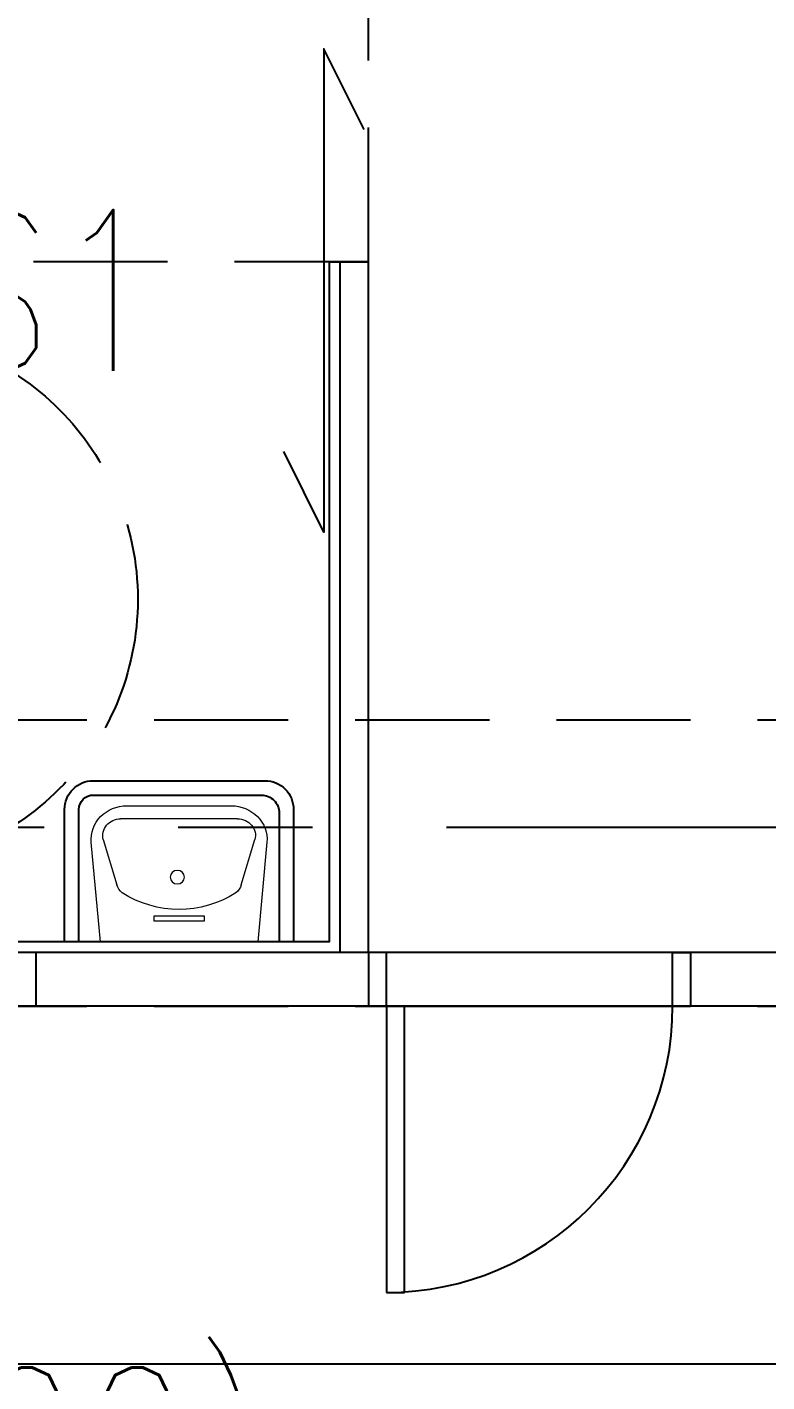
# Model space of a CAD drawing. Header units: millimetres. Extents: x -3377 to 119122, y -22007 to 15479.
# Drawn here: x 29954.8 to 30161.7, y 839.2 to 1217.8 of the extents above; entities that cross this region are included whole.
import ezdxf
from ezdxf.enums import TextEntityAlignment as Align

# ---------------------------------------------------------------- set-up
doc = ezdxf.new("R2010")
doc.units = ezdxf.units.MM
doc.header["$LTSCALE"] = 150
doc.header["$MEASUREMENT"] = 0
doc.linetypes.add('CENTER', pattern=[2, 1.25, -0.25, 0.25, -0.25])
doc.linetypes.add('HIDDEN', pattern=[0.375, 0.25, -0.125])
doc.layers.get('0').update_dxf_attribs({"plot": 0})
doc.layers.add('+暫時', color=7, linetype='Continuous', lineweight=15)
for name, color, linetype in [('DIM1', 7, 'Continuous'), ('E-TXT', 7, 'Continuous'), ('FIN', 5, 'Continuous'), ('OPEN', 4, 'Continuous'), ('PLANT', 3, 'Continuous'), ('S-CONCB', 4, 'HIDDEN'), ('S-GRID', 1, 'CENTER'), ('S-RCBMG', 2, 'HIDDEN'), ('S-SLAB', 5, 'Continuous'), ('S-SLABT', 2, 'Continuous'), ('S-TEXTC', 3, 'Continuous'), ('TOIL', 6, 'Continuous'), ('WALL', 2, 'Continuous'), ('WALL2', 3, 'Continuous')]:
    doc.layers.add(name, color=color, linetype=linetype)
doc.layers.add('S-ARCH', color=252, linetype='Continuous', plot=False)
doc.styles.add('3E', font='simplex.shx', dxfattribs={"width": 0.8, "height": 45, "bigfont": 'dayus.shx'})
doc.styles.add('CS4', font='romans.shx', dxfattribs={"width": 0.7, "height": 45, "bigfont": 'lsp.shx'})

# ---------------------------------------------------------------- blocks, each defined once
blk = doc.blocks.new('LINE')
at = {"layer": 'S-GRID'}
blk.add_lwpolyline([(-11059.11, -2885.91), (-4810.87, -2885.91)], dxfattribs=at)
blk = doc.blocks.new('CONC')
blk.add_lwpolyline([(-6565.87, -2855.91), (-5610.87, -2855.91), (-5610.87, -2935.91), (-6565.87, -2935.91)], close=True)
blk = doc.blocks.new('50-40')
at = {"layer": '+暫時'}
for points in [[(-22, 0), (22, 0), (24.58, 29.27, 0.435772), (14.61, 40), (-14.61, 40, 0.435772), (-24.58, 29.27)], [(-16.35, 36.18), (16.35, 36.18, -0.484095), (21.22, 30.03), (17.37, 16.79, -0.161688), (15.88, 14.38, -0.306152), (-15.88, 14.38, -0.161688), (-17.37, 16.79), (-21.22, 30.03, -0.484095)]]:
    blk.add_lwpolyline(points, format="xyb", close=True, dxfattribs=at)
blk.add_lwpolyline([(7, 7.6), (-7, 7.6), (-7, 6.06), (7, 6.06)], close=True, dxfattribs=at)
blk.add_circle((0.5, 19), 2, dxfattribs=at)
blk = doc.blocks.new('A$C46EB5EE3')
at = {"layer": 'DIM1', "color": 252, "linetype": 'HIDDEN'}
blk.add_circle((140.45, -531.28), 75, dxfattribs=at)
at = {"layer": 'E-TXT', "color": 252, "linetype": 'HIDDEN'}
for q in [(280, 290), (280, 290), (160, -437)]:
    blk.add_line((280, -437), q, dxfattribs=at)
at = {"layer": 'FIN', "color": 252}
blk.add_line((269, -437), (272, -437), dxfattribs=at)
blk.add_lwpolyline([(269, -437), (269, -627), (-2, -627), (-2, -448), (165.5, -448)], dxfattribs=at)
at = {"layer": 'OPEN', "color": 252, "linetype": 'Continuous'}
for p, q in [((187, -630), (182, -630)), ((285, -630), (280, -630)), ((285, -645), (285, -630)), ((365, -630), (285, -630)), ((365, -645), (365, -630)), ((365, -630), (370, -630)), ((182, -645), (187, -645)), ((280, -645), (285, -645)), ((285, -645), (365, -645)), ((285, -645), (285, -725)), ((290, -645), (285, -645)), ((290, -725), (290, -645)), ((370, -645), (365, -645)), ((285, -725), (290, -725))]:
    blk.add_line(p, q, dxfattribs=at)
blk.add_arc((285, -645), 80, 270, 0, dxfattribs=at)
at = {"layer": 'PLANT', "color": 252}
blk.add_line((970, -745, 0), (175, -745, 0), dxfattribs=at)
blk.add_line((970, -745, 0), (175, -745, 0), dxfattribs=at)
at = {"layer": 'PLANT', "color": 252, "elevation": 0}
blk.add_lwpolyline([(970, -745), (175, -745), (175, -745), (-125, -745), (-125, -745), (-780, -745), (-890, -745)], dxfattribs=at)
blk.add_lwpolyline([(970, -745), (175, -745), (175, -745), (-125, -745), (-125, -745), (-780, -745), (-890, -745)], dxfattribs=at)
at = {"layer": 'TOIL', "color": 252}
for points in [[(195, -627), (195, -590, -0.414214), (203, -582), (251, -582, -0.414214), (259, -590), (259, -627)], [(199, -627), (199, -590, -0.414214), (203, -586), (250, -586, -0.414214), (255, -591), (255, -627)]]:
    blk.add_lwpolyline(points, format="xyb", dxfattribs=at)
at = {"layer": 'WALL', "color": 252}
for p, q in [((950, -630), (187, -630)), ((187, -645), (187, -630)), ((280, -630), (280, -645)), ((370, -630), (370, -645)), ((988, -645), (187, -645))]:
    blk.add_line(p, q, dxfattribs=at)
at = {"layer": 'WALL2', "color": 252, "lineweight": -2}
for p, q in [((272, -437), (280, -437)), ((272, -460), (272, -437)), ((280, -630), (280, -437)), ((272, -630), (272, -460))]:
    blk.add_line(p, q, dxfattribs=at)
at = {"layer": 'TOIL', "color": 252, "xscale": -1, "yscale": 0.95, "rotation": 359.9999999999999}
blk.add_blockref('50-40', (227, -627), dxfattribs=at)
blk = doc.blocks.new('2022-0217')
blk.add_blockref('A$C46EB5EE3', (17659.93, -6170.98))

msp = doc.modelspace()

# ---------------------------------------------------------------- linework, layer by layer
at = {"layer": 'S-RCBMG'}
for p, q in [((29765.33, 1024.16), (30720.33, 1024.16)), ((29765.33, 944.16), (30720.33, 944.16))]:
    msp.add_line(p, q, dxfattribs=at)
at = {"layer": 'S-SLAB'}
msp.add_lwpolyline([(30850.33, 944.16), (26891.98, 944.16, -1.434028), (27624.99, 2934.16), (28820.33, 2934.16), (28820.33, 2964.16), (29815.33, 2964.16), (29815.33, 2934.16), (30850.33, 2934.16), (30850.33, 2339.16), (31370.33, 2339.16), (31370.33, 1619.16), (30850.33, 1619.16), (30850.33, 944.16)], format="xyb", dxfattribs=at)
at = {"layer": 'S-SLABT', "color": 1}
msp.add_lwpolyline([(30049.08, 1189.16), (30037.83, 1211.66), (30037.83, 1076.66), (30026.58, 1099.16)], dxfattribs=at)

# ---------------------------------------------------------------- block references
at = {"layer": 'S-ARCH'}
msp.add_blockref('2022-0217', (12110.4, 7760.14), dxfattribs=at)
at = {"layer": 'S-CONCB'}
msp.add_blockref('CONC', (36331.2, 3880.07), dxfattribs=at)
at = {"layer": 'S-GRID'}
msp.add_blockref('LINE', (36331.2, 3880.07), dxfattribs=at)

# ---------------------------------------------------------------- texts
at = {"layer": 'S-SLABT', "color": 2, "style": '3E', "width": 0.8}
msp.add_text('S1', height=45, dxfattribs=at).set_placement((29992.83, 1121.66), align=Align.RIGHT)
at = {"layer": 'S-TEXTC', "style": 'CS4', "width": 0.8}
msp.add_text('(130x100)', height=45, dxfattribs=at).set_placement((29768.07, 798.2))

doc.saveas('drawing.dxf')
